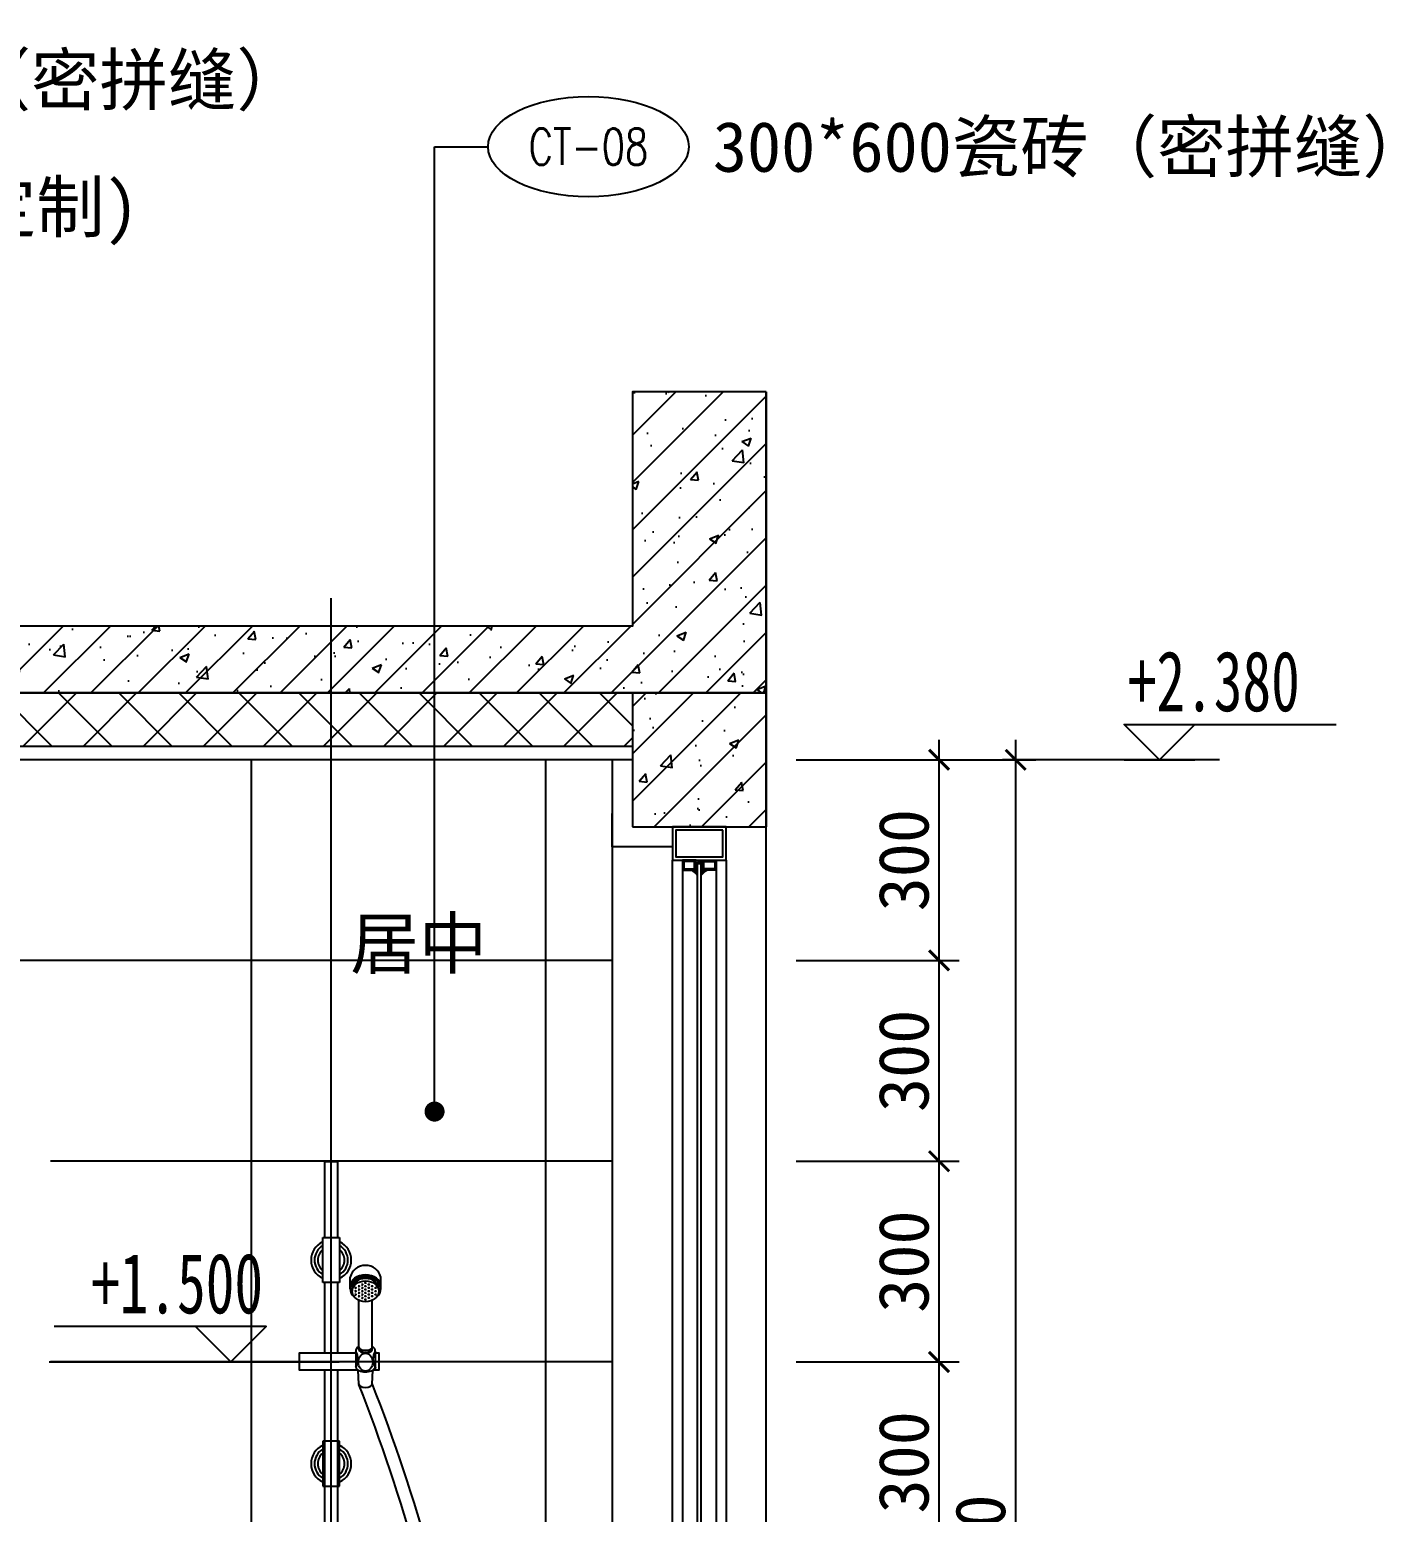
# Model space of a CAD drawing. Header units: millimetres. Extents: x -235126 to 312941, y -228449 to 114042.
# Drawn here: x 10518 to 12542, y -201456 to -199240 of the extents above; entities that cross this region are included whole.
import ezdxf
from ezdxf.enums import TextEntityAlignment as Align
from ezdxf.lldxf.tags import DXFTag

# ---------------------------------------------------------------- set-up
doc = ezdxf.new("R2010")
doc.units = ezdxf.units.MM
doc.header["$LTSCALE"] = 800
doc.layers.get('DEFPOINTS').update_dxf_attribs({"color": 250})
for name, color, linetype in [('D4-尺寸标注', 7, 'Continuous'), ('E2-天花', 3, 'Continuous'), ('E2-造型线', 1, 'Continuous'), ('E3-轮廓', 1, 'Continuous'), ('E4-尺寸标注', 7, 'Continuous'), ('E5-文字标注', 7, 'Continuous')]:
    doc.layers.add(name, color=color, linetype=linetype)
doc.styles.add('HZDX', font='isocp3.shx', dxfattribs={"width": 0.8, "bigfont": 'hzdx.shx'})
doc.styles.add('TXT', font='txt.shx')
doc.styles.add('宋-ZY', font='')
doc.styles.get('宋-ZY').set_extended_font_data('SimSun')
tags = doc.linetypes.add('HIDDEN2', pattern=[0.1875, 0.125, -0.0625]).pattern_tags.tags
tags[6:7] = [DXFTag(74, 4), DXFTag(75, 0), DXFTag(340, '0'), DXFTag(46, 1.0), DXFTag(50, 0.0), DXFTag(44, 0.0), DXFTag(45, 0.0)]
tags[4:5] = [DXFTag(74, 4), DXFTag(75, 0), DXFTag(340, '0'), DXFTag(46, 1.0), DXFTag(50, 0.0), DXFTag(44, 0.0), DXFTag(45, 0.0)]
doc.dimstyles.new('1比30', dxfattribs={"dimscale": 30, "dimtxt": 2.5, "dimasz": 1, "dimexe": 1, "dimexo": 1.5, "dimgap": 0.5, "dimtad": 1, "dimdec": 0, "dimzin": 0, "dimdsep": 46, "dimtxsty": '宋-ZY', "dimblk": 'ARCHTICK', "dimcen": 0.09, "dimdle": 1, "dimclrd": 8, "dimclre": 8, "dimclrt": 2, "dimadec": 0, "dimazin": 0, "dimtfac": 1, "dimtdec": 0, "dimtix": 1, "dimtmove": 2, "dimatfit": 3, "dimldrblk": 'DOT', "dimfxl": 1, "dimtolj": 1, "dimtzin": 0, "dimlwd": -1, "dimlwe": -1, "dimarcsym": 0})

# ---------------------------------------------------------------- blocks, each defined once
blk = doc.blocks.new('_ArchTick')
at = {"color": 0, "linetype": 'ByBlock', "const_width": 0.15}
blk.add_lwpolyline([(-0.5, -0.5), (0.5, 0.5)], dxfattribs=at)
blk = doc.blocks.new('*D736')
at = {"layer": 'DEFPOINTS', "color": 0, "transparency": 16777216}
for p in [(11727.3, -200331.3), (11992.3, -200331.3), (11727.3, -202731.3)]:
    blk.add_point(p, dxfattribs=at)
at = {"layer": 'E4-尺寸标注', "color": 8, "transparency": 16777216}
for p, q in [((11992.3, -202761.3), (11992.3, -200301.3)), ((11772.3, -200331.3), (12022.3, -200331.3)), ((11772.3, -202731.3), (12022.3, -202731.3))]:
    blk.add_line(p, q, dxfattribs=at)
at = {"layer": 'E4-尺寸标注', "color": 8, "transparency": 16777216, "xscale": 30, "yscale": 30, "zscale": 30}
for p, rotation in [((11992.3, -200331.3), 90), ((11992.3, -202731.3), 270)]:
    blk.add_blockref('_ArchTick', p, dxfattribs=dict(at, rotation=rotation))
at = {"layer": 'E4-尺寸标注', "color": 2, "transparency": 16777216, "insert": (11939.8, -201531.3), "char_height": 75, "attachment_point": 5, "rotation": 90, "style": '宋-ZY'}
blk.add_mtext('\\A1;2400', dxfattribs=at)
blk = doc.blocks.new('_Dot')
at = {"color": 0, "linetype": 'ByBlock', "lineweight": -2}
blk.add_line((-0.5, 0), (-1, 0), dxfattribs=at)
at = {"color": 0, "linetype": 'ByBlock', "const_width": 0.5}
blk.add_lwpolyline([(-0.25, 0, 1), (0.25, 0, 1)], format="xyb", close=True, dxfattribs=at)
blk = doc.blocks.new('*D741')
at = {"layer": 'DEFPOINTS', "color": 0, "transparency": 16777216}
for p in [(11619.4, -201231.3), (11877.8, -201231.3), (11619.4, -201531.3)]:
    blk.add_point(p, dxfattribs=at)
at = {"layer": 'E4-尺寸标注', "color": 8, "transparency": 16777216}
for p, q in [((11877.8, -201561.3), (11877.8, -201201.3)), ((11664.4, -201231.3), (11907.8, -201231.3)), ((11664.4, -201531.3), (11907.8, -201531.3))]:
    blk.add_line(p, q, dxfattribs=at)
at = {"layer": 'E4-尺寸标注', "color": 8, "transparency": 16777216, "xscale": 30, "yscale": 30, "zscale": 30}
for p, rotation in [((11877.8, -201231.3), 90), ((11877.8, -201531.3), 270)]:
    blk.add_blockref('_ArchTick', p, dxfattribs=dict(at, rotation=rotation))
at = {"layer": 'E4-尺寸标注', "color": 2, "transparency": 16777216, "insert": (11825.3, -201381.3), "char_height": 75, "attachment_point": 5, "rotation": 90, "style": '宋-ZY'}
blk.add_mtext('\\A1;300', dxfattribs=at)
blk = doc.blocks.new('*D742')
at = {"layer": 'DEFPOINTS', "color": 0, "transparency": 16777216}
for p in [(11619.4, -200931.3), (11877.8, -200931.3), (11619.4, -201231.3)]:
    blk.add_point(p, dxfattribs=at)
at = {"layer": 'E4-尺寸标注', "color": 8, "transparency": 16777216}
for p, q in [((11877.8, -201261.3), (11877.8, -200901.3)), ((11664.4, -200931.3), (11907.8, -200931.3)), ((11664.4, -201231.3), (11907.8, -201231.3))]:
    blk.add_line(p, q, dxfattribs=at)
at = {"layer": 'E4-尺寸标注', "color": 8, "transparency": 16777216, "xscale": 30, "yscale": 30, "zscale": 30}
for p, rotation in [((11877.8, -200931.3), 90), ((11877.8, -201231.3), 270)]:
    blk.add_blockref('_ArchTick', p, dxfattribs=dict(at, rotation=rotation))
at = {"layer": 'E4-尺寸标注', "color": 2, "transparency": 16777216, "insert": (11825.3, -201081.3), "char_height": 75, "attachment_point": 5, "rotation": 90, "style": '宋-ZY'}
blk.add_mtext('\\A1;300', dxfattribs=at)
blk = doc.blocks.new('*D743')
at = {"layer": 'DEFPOINTS', "color": 0, "transparency": 16777216}
for p in [(11619.4, -200631.3), (11877.8, -200631.3), (11619.4, -200931.3)]:
    blk.add_point(p, dxfattribs=at)
at = {"layer": 'E4-尺寸标注', "color": 8, "transparency": 16777216}
for p, q in [((11877.8, -200961.3), (11877.8, -200601.3)), ((11664.4, -200631.3), (11907.8, -200631.3)), ((11664.4, -200931.3), (11907.8, -200931.3))]:
    blk.add_line(p, q, dxfattribs=at)
at = {"layer": 'E4-尺寸标注', "color": 8, "transparency": 16777216, "xscale": 30, "yscale": 30, "zscale": 30}
for p, rotation in [((11877.8, -200631.3), 90), ((11877.8, -200931.3), 270)]:
    blk.add_blockref('_ArchTick', p, dxfattribs=dict(at, rotation=rotation))
at = {"layer": 'E4-尺寸标注', "color": 2, "transparency": 16777216, "insert": (11825.3, -200781.3), "char_height": 75, "attachment_point": 5, "rotation": 90, "style": '宋-ZY'}
blk.add_mtext('\\A1;300', dxfattribs=at)
blk = doc.blocks.new('*D744')
at = {"layer": 'DEFPOINTS', "color": 0, "transparency": 16777216}
for p in [(11619.4, -200331.3), (11877.8, -200331.3), (11619.4, -200631.3)]:
    blk.add_point(p, dxfattribs=at)
at = {"layer": 'E4-尺寸标注', "color": 8, "transparency": 16777216}
for p, q in [((11877.8, -200661.3), (11877.8, -200301.3)), ((11664.4, -200331.3), (11907.8, -200331.3)), ((11664.4, -200631.3), (11907.8, -200631.3))]:
    blk.add_line(p, q, dxfattribs=at)
at = {"layer": 'E4-尺寸标注', "color": 8, "transparency": 16777216, "xscale": 30, "yscale": 30, "zscale": 30}
for p, rotation in [((11877.8, -200331.3), 90), ((11877.8, -200631.3), 270)]:
    blk.add_blockref('_ArchTick', p, dxfattribs=dict(at, rotation=rotation))
at = {"layer": 'E4-尺寸标注', "color": 2, "transparency": 16777216, "insert": (11825.3, -200481.3), "char_height": 75, "attachment_point": 5, "rotation": 90, "style": '宋-ZY'}
blk.add_mtext('\\A1;300', dxfattribs=at)
blk = doc.blocks.new('MARK-ME-M1')
blk.add_ellipse((5, 0), major_axis=(5, 0), ratio=0.5)
at = {"color": 7, "style": '宋-ZY'}
blk.add_attdef('材料', text='', height=2.5, dxfattribs=at).set_placement((11.2, 0), align=Align.MIDDLE_LEFT)
blk.add_attdef('MA-XX', text='', height=1.875, dxfattribs=at).set_placement((5, 0), align=Align.MIDDLE_CENTER)
blk = doc.blocks.new('A$C09BE5ABC')
at = {"layer": 'E3-轮廓'}
h = blk.add_hatch(dxfattribs=at)
h.set_pattern_fill('ANSI37', color=8, scale=10, angle=-180, style=0)
h.set_pattern_definition([(45, (2131.1314, -1299.9999), (-0.8838835, 0.8838835), []), (135, (2131.1314, -1299.9999), (-0.8838835, -0.8838835), [])])
edge = h.paths.add_edge_path()
edge.add_line((37, 1045), (35, 1045))
edge.add_line((35, 1045), (35, 1035))
edge.add_line((35, 1035), (28.8, 1035))
edge.add_ellipse((4.8, 1000.6), major_axis=(-29.7, 29.7), ratio=1, start_angle=264.8537, end_angle=280.1063, ccw=False)
edge.add_line((37, 1027.5), (37, 1045))
h = blk.add_hatch(dxfattribs=at)
h.set_pattern_fill('ANSI37', color=8, scale=10, angle=-180, style=0)
h.set_pattern_definition([(135, (-2051.1311, -1299.9999), (0.8838835, 0.8838835), []), (45, (-2051.1311, -1299.9999), (0.8838835, -0.8838835), [])])
edge = h.paths.add_edge_path()
edge.add_ellipse((75.2, 1000.6), major_axis=(29.7, 29.7), ratio=1, start_angle=79.8937, end_angle=95.1463, ccw=False)
edge.add_line((51.2, 1035), (45, 1035))
edge.add_line((45, 1035), (45, 1045))
edge.add_line((45, 1045), (43, 1045))
edge.add_line((43, 1045), (43, 1027.5))
h = blk.add_hatch(dxfattribs=at)
h.set_pattern_fill('ANSI37', color=8, scale=10, angle=-180, style=0)
h.set_pattern_definition([(315, (2131.1314, 2100.0001), (-0.8838835, -0.8838835), []), (225, (2131.1314, 2100.0001), (-0.8838835, 0.8838835), [])])
edge = h.paths.add_edge_path()
edge.add_line((37, -245), (35, -245))
edge.add_line((35, -245), (35, -235))
edge.add_line((35, -235), (28.8, -235))
edge.add_ellipse((4.8, -200.6), major_axis=(29.7, 29.7), ratio=1, start_angle=259.8937, end_angle=275.1463)
edge.add_line((37, -227.5), (37, -245))
h = blk.add_hatch(dxfattribs=at)
h.set_pattern_fill('ANSI37', color=8, scale=10, angle=-180, style=0)
h.set_pattern_definition([(225, (-2051.1311, 2100.0001), (0.8838835, -0.8838835), []), (315, (-2051.1311, 2100.0001), (0.8838835, 0.8838835), [])])
edge = h.paths.add_edge_path()
edge.add_ellipse((75.2, -200.6), major_axis=(-29.7, 29.7), ratio=1, start_angle=84.8537, end_angle=100.1063)
edge.add_line((51.2, -235), (45, -235))
edge.add_line((45, -235), (45, -245))
edge.add_line((45, -245), (43, -245))
edge.add_line((43, -245), (43, -227.5))
at = {"layer": 'E3-轮廓', "color": 2}
for p, q in [((0, -250), (0, 1050)), ((80, 1050), (80, -250))]:
    blk.add_line(p, q, dxfattribs=at)
at = {"layer": 'E3-轮廓', "color": 8}
for p, q in [((15, 1050), (15, -235)), ((35, 1045), (45, 1050)), ((45, 1045), (35, 1050)), ((35, 1045), (45, 1045)), ((65, 1050), (65, -250)), ((3, -253), (77, -253)), ((3, -253), (3, -297)), ((35, -245), (45, -250)), ((45, -245), (35, -250)), ((35, -245), (45, -245)), ((77, -297), (77, -253)), ((77, -297), (3, -297))]:
    blk.add_line(p, q, dxfattribs=at)
at = {"layer": 'E3-轮廓', "color": 3}
for p, q in [((0, -250), (80, -250)), ((0, -250), (0, -300)), ((80, -300), (80, -250)), ((80, -300), (0, -300))]:
    blk.add_line(p, q, dxfattribs=at)
blk.add_lwpolyline([(80, 1100), (0, 1100), (0, 1050), (80, 1050)], close=True, dxfattribs=at)
at = {"layer": 'E3-轮廓', "color": 8}
for points in [[(75, 1095), (5, 1095), (5, 1055), (75, 1055)], [(15, 1035), (35, 1035), (35, 1050), (15, 1050)], [(17, 1037), (33, 1037), (33, 1048), (17, 1048)], [(37, -245), (43, -245), (43, 1045), (37, 1045)], [(65, 1035), (45, 1035), (45, 1050), (65, 1050)], [(63, 1037), (47, 1037), (47, 1048), (63, 1048)], [(15, -235), (35, -235), (35, -250), (15, -250)], [(17, -237), (33, -237), (33, -248), (17, -248)], [(65, -235), (45, -235), (45, -250), (65, -250)], [(63, -237), (47, -237), (47, -248), (63, -248)]]:
    blk.add_lwpolyline(points, close=True, dxfattribs=at)
for points in [[(37, 1045), (37, 1027.5, 0.06665), (28.8, 1035), (35, 1035), (35, 1045)], [(43, 1045), (43, 1027.5, -0.06665), (51.2, 1035), (45, 1035), (45, 1045)], [(37, -245), (37, -227.5, -0.06665), (28.8, -235), (35, -235), (35, -245)], [(43, -245), (43, -227.5, 0.06665), (51.2, -235), (45, -235), (45, -245)]]:
    blk.add_lwpolyline(points, format="xyb", close=True, dxfattribs=at)
blk = doc.blocks.new('A$C60323B29')
at = {"color": 2}
blk.add_line((0, 0), (3.52, 0), dxfattribs=at)
blk.add_lwpolyline([(3.52, 1.76), (1.76, 0), (0, 1.76), (10.56, 1.76)], dxfattribs=at)
at = {"color": 7, "ltscale": 2, "style": 'HZDX', "width": 0.8}
blk.add_attdef('%%P0.000', text='', height=2.64, dxfattribs=at).set_placement((4.837, 3.42), align=Align.MIDDLE_CENTER)
blk = doc.blocks.new('fjsdfhfgdhjkfk')
at = {"color": 3, "linetype": 'HIDDEN2'}
blk.add_line((-154879.8, -143876.6, 0), (-154879.8, -141051.9, 0), dxfattribs=at)
at = {"color": 7}
for p, q in [((-154889.8, -141894.2, 0), (-154889.8, -142007.9, 0)), ((-154889.8, -141894.2, 0), (-154869.8, -141894.2, 0)), ((-154869.8, -142007.9, 0), (-154869.8, -141894.2, 0)), ((-154892.4, -142007.9, 0), (-154867.2, -142007.9, 0)), ((-154892.4, -142075.2, 0), (-154892.4, -142007.9, 0)), ((-154867.2, -142007.9, 0), (-154867.2, -142075.2, 0)), ((-154867.2, -142075.2, 0), (-154892.4, -142075.2, 0)), ((-154889.8, -142075.2, 0), (-154889.8, -142179.9, 0)), ((-154869.8, -142179.9, 0), (-154869.8, -142075.2, 0)), ((-154851.5, -142084.5, 0), (-154851.5, -142066.9, 0)), ((-154834.4, -142077.9, 0), (-154834.4, -142078.1, 0)), ((-154832.7, -142077.9, 0), (-154832.7, -142078.1, 0)), ((-154829.4, -142075.4, 0), (-154829.4, -142075.6, 0)), ((-154827.7, -142075.4, 0), (-154827.7, -142075.6, 0)), ((-154824.4, -142077.9, 0), (-154824.4, -142078.1, 0)), ((-154822.7, -142077.9, 0), (-154822.7, -142078.1, 0)), ((-154805.5, -142084.5, 0), (-154805.5, -142066.9, 0)), ((-154848.5, -142084.5, 0), (-154848.5, -142088.1, 0)), ((-154844.4, -142082.9, 0), (-154844.4, -142083.1, 0)), ((-154844.4, -142087.9, 0), (-154844.4, -142088.1, 0)), ((-154844.4, -142092.9, 0), (-154844.4, -142093.1, 0)), ((-154842.7, -142082.9, 0), (-154842.7, -142083.1, 0)), ((-154842.7, -142087.9, 0), (-154842.7, -142088.1, 0)), ((-154842.7, -142092.9, 0), (-154842.7, -142093.1, 0)), ((-154839.4, -142080.4, 0), (-154839.4, -142080.6, 0)), ((-154839.4, -142085.4, 0), (-154839.4, -142085.6, 0)), ((-154839.4, -142090.4, 0), (-154839.4, -142090.6, 0)), ((-154839.4, -142095.4, 0), (-154839.4, -142095.6, 0)), ((-154837.7, -142080.4, 0), (-154837.7, -142080.6, 0)), ((-154837.7, -142085.4, 0), (-154837.7, -142085.6, 0)), ((-154837.7, -142090.4, 0), (-154837.7, -142090.6, 0)), ((-154837.7, -142095.4, 0), (-154837.7, -142095.6, 0)), ((-154834.4, -142082.9, 0), (-154834.4, -142083.1, 0)), ((-154834.4, -142087.9, 0), (-154834.4, -142088.1, 0)), ((-154834.4, -142092.9, 0), (-154834.4, -142093.1, 0)), ((-154834.4, -142097.9, 0), (-154834.4, -142098.1, 0)), ((-154832.7, -142082.9, 0), (-154832.7, -142083.1, 0)), ((-154832.7, -142087.9, 0), (-154832.7, -142088.1, 0)), ((-154832.7, -142092.9, 0), (-154832.7, -142093.1, 0)), ((-154832.7, -142097.9, 0), (-154832.7, -142098.1, 0)), ((-154829.4, -142080.4, 0), (-154829.4, -142080.6, 0)), ((-154829.4, -142085.4, 0), (-154829.4, -142085.6, 0)), ((-154829.4, -142090.4, 0), (-154829.4, -142090.6, 0)), ((-154829.4, -142095.4, 0), (-154829.4, -142095.6, 0)), ((-154829.4, -142100.4, 0), (-154829.4, -142100.6, 0)), ((-154827.7, -142080.4, 0), (-154827.7, -142080.6, 0)), ((-154827.7, -142085.4, 0), (-154827.7, -142085.6, 0)), ((-154827.7, -142090.4, 0), (-154827.7, -142090.6, 0)), ((-154827.7, -142095.4, 0), (-154827.7, -142095.6, 0)), ((-154827.7, -142100.4, 0), (-154827.7, -142100.6, 0)), ((-154824.4, -142082.9, 0), (-154824.4, -142083.1, 0)), ((-154824.4, -142087.9, 0), (-154824.4, -142088.1, 0)), ((-154824.4, -142092.9, 0), (-154824.4, -142093.1, 0)), ((-154824.4, -142097.9, 0), (-154824.4, -142098.1, 0)), ((-154822.7, -142082.9, 0), (-154822.7, -142083.1, 0)), ((-154822.7, -142087.9, 0), (-154822.7, -142088.1, 0)), ((-154822.7, -142092.9, 0), (-154822.7, -142093.1, 0)), ((-154822.7, -142097.9, 0), (-154822.7, -142098.1, 0)), ((-154819.4, -142080.4, 0), (-154819.4, -142080.6, 0)), ((-154819.4, -142085.4, 0), (-154819.4, -142085.6, 0)), ((-154819.4, -142090.4, 0), (-154819.4, -142090.6, 0)), ((-154819.4, -142095.4, 0), (-154819.4, -142095.6, 0)), ((-154817.7, -142080.4, 0), (-154817.7, -142080.6, 0)), ((-154817.7, -142085.4, 0), (-154817.7, -142085.6, 0)), ((-154817.7, -142090.4, 0), (-154817.7, -142090.6, 0)), ((-154817.7, -142095.4, 0), (-154817.7, -142095.6, 0)), ((-154814.4, -142082.9, 0), (-154814.4, -142083.1, 0)), ((-154814.4, -142087.9, 0), (-154814.4, -142088.1, 0)), ((-154814.4, -142092.9, 0), (-154814.4, -142093.1, 0)), ((-154812.7, -142082.9, 0), (-154812.7, -142083.1, 0)), ((-154812.7, -142087.9, 0), (-154812.7, -142088.1, 0)), ((-154812.7, -142092.9, 0), (-154812.7, -142093.1, 0)), ((-154838.5, -142175.4, 0), (-154838.5, -142101.5, 0)), ((-154818.5, -142175.4, 0), (-154818.5, -142101.5, 0)), ((-154843, -142177.7, 0), (-154843, -142201.1, 0)), ((-154814.1, -142177.7, 0), (-154814.1, -142201.1, 0)), ((-154889.8, -142205.9, 0), (-154889.8, -142493.7, 0)), ((-154869.8, -142493.7, 0), (-154869.8, -142205.9, 0)), ((-154843, -142201.1, 0), (-154842.4, -142202.9, 0)), ((-154838.4, -142226.8, 0), (-154839.6, -142205.9, 0)), ((-154818.7, -142226.8, 0), (-154817.5, -142205.9, 0)), ((-154814.1, -142201.1, 0), (-154814.7, -142202.9, 0)), ((-154867.2, -142312.2, 0), (-154892.4, -142312.2, 0)), ((-154892.4, -142312.2, 0), (-154892.4, -142379.5, 0)), ((-154867.2, -142379.5, 0), (-154867.2, -142312.2, 0)), ((-154892.4, -142379.5, 0), (-154867.2, -142379.5, 0))]:
    blk.add_line(p, q, dxfattribs=at)
at = {"color": 7, "elevation": 0}
for points in [[(-154839.6, -142205.9), (-154927.1, -142205.9), (-154927.1, -142179.9), (-154841.8, -142179.9)], [(-154829.3, -142179.9), (-154827.8, -142179.9)], [(-154815.3, -142179.9), (-154808.6, -142179.9), (-154808.6, -142205.9), (-154817.5, -142205.9)]]:
    blk.add_lwpolyline(points, dxfattribs=at)
at = {"color": 7}
for centre, radius, start, end in [((-154879.8, -142041.5, 0), 30, 114.8727, 245.1273), ((-154879.8, -142041.5, 0), 25, 120.313, 239.687), ((-154879.8, -142041.5, 0), 20, 129.1169, 230.8831), ((-154879.8, -142041.5, 0), 30, 294.8727, 65.1273), ((-154879.8, -142041.5, 0), 25, 300.313, 59.687), ((-154879.8, -142041.5, 0), 20, 309.1169, 50.8831), ((-154828.5, -142073.1, 0), 23.8, 15.0718, 164.9282), ((-154830.9, -142178.2, 0), 12.1, 160.988, 177.7008), ((-154862.3, -142189.4, 0), 22.6, 328.8073, 31.1927), ((-154794.8, -142189.4, 0), 22.6, 148.8073, 211.1927), ((-154826.2, -142178.2, 0), 12.1, 2.2992, 19.012), ((-157312, -143197, 0), 2656.9, 9.5986, 21.4059), ((-157290.3, -143195.3, 0), 2655.1, 9.561, 21.4195), ((-154879.8, -142345.8, 0), 30, 114.8727, 245.1273), ((-154879.8, -142345.8, 0), 30, 294.8727, 65.1273), ((-154879.8, -142345.8, 0), 25, 120.313, 239.687), ((-154879.8, -142345.8, 0), 20, 129.1169, 230.8831), ((-154879.8, -142345.8, 0), 25, 300.313, 59.687), ((-154879.8, -142345.8, 0), 20, 309.1169, 50.8831)]:
    blk.add_arc(centre, radius, start, end, dxfattribs=at)
for centre, major_axis, ratio, start_param, end_param in [((-154828.5, -142084.5, 0), (-23, 0), 0.768594, 2.37291, 7.051868), ((-154828.5, -142081.1, 0), (-23, 0), 0.768594, 3.141593, 6.283185), ((-154828.5, -142082.4, 0), (-23, 0), 0.768594, 3.141593, 6.283185), ((-154828.5, -142084.5, 0), (-20, 0), 0.777817, 3.141593, 6.283185), ((-154828.5, -142075.4, 0), (-0.824, 0), 0.241342, 3.122755, 6.283185), ((-154823.5, -142077.9, 0), (-0.824, 0), 0.241342, 3.122755, 6.283185), ((-154828.5, -142080.4, 0), (-0.824, 0), 0.241342, 3.122755, 6.283185), ((-154828.5, -142085.4, 0), (-0.824, 0), 0.241342, 3.122755, 6.283185), ((-154828.5, -142090.4, 0), (-0.824, 0), 0.241342, 3.122755, 6.283185), ((-154828.5, -142095.4, 0), (-0.824, 0), 0.241342, 3.122755, 6.283185), ((-154828.5, -142100.4, 0), (-0.824, 0), 0.241342, 3.122755, 6.283185), ((-154823.5, -142082.9, 0), (-0.824, 0), 0.241342, 3.122755, 6.283185), ((-154823.5, -142087.9, 0), (-0.824, 0), 0.241342, 3.122755, 6.283185), ((-154823.5, -142092.9, 0), (-0.824, 0), 0.241342, 3.122755, 6.283185), ((-154823.5, -142097.9, 0), (-0.824, 0), 0.241342, 3.122755, 6.283185), ((-154818.5, -142080.4, 0), (-0.824, 0), 0.241342, 3.122755, 6.283185), ((-154818.5, -142085.4, 0), (-0.824, 0), 0.241342, 3.122755, 6.283185), ((-154818.5, -142090.4, 0), (-0.824, 0), 0.241342, 3.122755, 6.283185), ((-154818.5, -142095.4, 0), (-0.824, 0), 0.241342, 3.122755, 6.283185), ((-154813.5, -142082.9, 0), (-0.824, 0), 0.241342, 3.122755, 6.283185), ((-154813.5, -142087.9, 0), (-0.824, 0), 0.241342, 3.122755, 6.283185), ((-154813.5, -142092.9, 0), (-0.824, 0), 0.241342, 3.122755, 6.283185), ((-154828.5, -142171.7, 0), (10, 0), 0.455158, 3.141593, 6.283185), ((-154828.5, -142172.3, 0), (10, 0), 0.455158, 3.141593, 6.283185), ((-154828.5, -142175.4, 0), (10, 0), 0.455158, 3.141593, 6.283185), ((-154828.5, -142226.8, 0), (9.83, 0), 0.52571, 3.141593, 6.283185)]:
    blk.add_ellipse(centre, major_axis=major_axis, ratio=ratio, start_param=start_param, end_param=end_param, dxfattribs=at)
for centre, major_axis, ratio in [((-154828.5, -142088.1, 0), (20, 0), 0.777817), ((-154828.5, -142075.6, 0), (0.824, 0), 0.241342), ((-154823.5, -142078.1, 0), (0.824, 0), 0.241342), ((-154828.5, -142080.6, 0), (0.824, 0), 0.241342), ((-154828.5, -142085.6, 0), (0.824, 0), 0.241342), ((-154828.5, -142090.6, 0), (0.824, 0), 0.241342), ((-154828.5, -142095.6, 0), (0.824, 0), 0.241342), ((-154828.5, -142100.6, 0), (0.824, 0), 0.241342), ((-154823.5, -142083.1, 0), (0.824, 0), 0.241342), ((-154823.5, -142088.1, 0), (0.824, 0), 0.241342), ((-154823.5, -142093.1, 0), (0.824, 0), 0.241342), ((-154823.5, -142098.1, 0), (0.824, 0), 0.241342), ((-154818.5, -142080.6, 0), (0.824, 0), 0.241342), ((-154818.5, -142085.6, 0), (0.824, 0), 0.241342), ((-154818.5, -142090.6, 0), (0.824, 0), 0.241342), ((-154818.5, -142095.6, 0), (0.824, 0), 0.241342), ((-154813.5, -142083.1, 0), (0.824, 0), 0.241342), ((-154813.5, -142088.1, 0), (0.824, 0), 0.241342), ((-154813.5, -142093.1, 0), (0.824, 0), 0.241342), ((-154828.5, -142194.1, 0), (0, -13.4), 0.798468)]:
    blk.add_ellipse(centre, major_axis=major_axis, ratio=ratio, dxfattribs=at)
at = {"color": 7, "extrusion": (0, 0, -1)}
for centre, major_axis, ratio, start_param, end_param in [((-154833.5, -142077.9, 0), (0.824, 0), 0.241342, 3.122755, 6.283185), ((-154843.5, -142082.9, 0), (0.824, 0), 0.241342, 3.122755, 6.283185), ((-154843.5, -142087.9, 0), (0.824, 0), 0.241342, 3.122755, 6.283185), ((-154843.5, -142092.9, 0), (0.824, 0), 0.241342, 3.122755, 6.283185), ((-154838.5, -142080.4, 0), (0.824, 0), 0.241342, 3.122755, 6.283185), ((-154838.5, -142085.4, 0), (0.824, 0), 0.241342, 3.122755, 6.283185), ((-154838.5, -142090.4, 0), (0.824, 0), 0.241342, 3.122755, 6.283185), ((-154838.5, -142095.4, 0), (0.824, 0), 0.241342, 3.122755, 6.283185), ((-154833.5, -142082.9, 0), (0.824, 0), 0.241342, 3.122755, 6.283185), ((-154833.5, -142087.9, 0), (0.824, 0), 0.241342, 3.122755, 6.283185), ((-154833.5, -142092.9, 0), (0.824, 0), 0.241342, 3.122755, 6.283185), ((-154833.5, -142097.9, 0), (0.824, 0), 0.241342, 3.122755, 6.283185), ((-154828.5, -142201.8, 0), (-15, 0), 0.49724, 3.141593, 3.887581)]:
    blk.add_ellipse(centre, major_axis=major_axis, ratio=ratio, start_param=start_param, end_param=end_param, dxfattribs=at)
for centre in [(-154833.5, -142078.1, 0), (-154843.5, -142083.1, 0), (-154843.5, -142088.1, 0), (-154843.5, -142093.1, 0), (-154838.5, -142080.6, 0), (-154838.5, -142085.6, 0), (-154838.5, -142090.6, 0), (-154838.5, -142095.6, 0), (-154833.5, -142083.1, 0), (-154833.5, -142088.1, 0), (-154833.5, -142093.1, 0), (-154833.5, -142098.1, 0)]:
    blk.add_ellipse(centre, major_axis=(-0.824, 0), ratio=0.241342, dxfattribs=at)
at = {"color": 7}
for points, knots in [([(-154838.5, -142170.9, 0), (-154839.2, -142171.2, 0), (-154839.8, -142171.6, 0), (-154841.1, -142172.5, 0), (-154841.7, -142173.1, 0), (-154842.2, -142174, 0), (-154842.4, -142174.4, 0), (-154842.5, -142174.7, 0)], [5.4816454, 5.4816454, 5.4816454, 5.4816454, 5.6880332, 5.6880332, 5.9845398, 5.9845398, 6.1611202, 6.1611202, 6.1611202, 6.1611202]), ([(-154814.8, -142174.3, 0), (-154814.9, -142173.9, 0), (-154815.2, -142173.5, 0), (-154815.9, -142172.6, 0), (-154816.4, -142172.2, 0), (-154817.5, -142171.4, 0), (-154818, -142171.2, 0), (-154818.5, -142170.9, 0)], [9.6216629, 9.6216629, 9.6216629, 9.6216629, 9.8296528, 9.8296528, 10.0677678, 10.0677678, 10.226331, 10.226331, 10.226331, 10.226331]), ([(-154842.4, -142202.8, 0), (-154842.4, -142202.9, 0), (-154842.3, -142203, 0), (-154842.1, -142203.5, 0), (-154841.9, -142204, 0), (-154841.1, -142204.8, 0), (-154840.6, -142205.2, 0), (-154839.5, -142206, 0), (-154838.8, -142206.3, 0), (-154836.9, -142207.2, 0), (-154835.4, -142207.6, 0), (-154832.3, -142208.2, 0), (-154830.6, -142208.4, 0), (-154827.2, -142208.5, 0), (-154825.5, -142208.3, 0), (-154822.3, -142207.8, 0), (-154820.8, -142207.4, 0), (-154818.3, -142206.4, 0), (-154817.2, -142205.8, 0), (-154815.8, -142204.6, 0), (-154815.4, -142204.2, 0), (-154814.9, -142203.4, 0), (-154814.8, -142203.1, 0), (-154814.7, -142202.8, 0)], [0.154952, 0.154952, 0.154952, 0.154952, 0.210774, 0.210774, 0.421547, 0.421547, 0.632321, 0.632321, 0.843095, 0.843095, 1.193277, 1.193277, 1.54346, 1.54346, 1.893642, 1.893642, 2.243825, 2.243825, 2.594007, 2.594007, 2.832122, 2.832122, 2.986268, 2.986268, 2.986268, 2.986268])]:
    blk.add_open_spline(points, degree=3, knots=knots, dxfattribs=at)
at = {"layer": 'D4-尺寸标注', "color": 2, "linetype": 'HIDDEN2', "ltscale": 0.3}
blk.add_line((-155301.4, -142193.7, 0), (-154867.7, -142193.7, 0), dxfattribs=at)
at = {"layer": 'D4-尺寸标注'}
ref = blk.add_blockref('A$C60323B29', (-154977, -142193.7, 0), dxfattribs=dict(at, xscale=-30, yscale=30, zscale=30))
ref.add_attrib('%%P0.000', '+1.500', dxfattribs={"layer": '0', "color": 7, "ltscale": 2, "height": 90, "style": '宋-ZY', "width": 0.7}).set_placement((-155110.2, -142076.1, 0), align=Align.MIDDLE_CENTER)
at = {"color": 3, "insert": (-154646.7, -141572.1, 0), "char_height": 75, "attachment_point": 6, "style": '宋-ZY'}
blk.add_mtext('居中', dxfattribs=at)

msp = doc.modelspace()

# ---------------------------------------------------------------- hatches: boundary and pattern name
at = {"layer": 'E2-天花'}
h = msp.add_hatch(dxfattribs=at)
h.set_pattern_fill('ANSI37', color=75, scale=20)
h.set_pattern_definition([(45, (-265343.3, 41548.743), (-44.901281, 44.901281), []), (135, (-265343.3, 41548.743), (-44.901281, -44.901281), [])])
h.paths.add_polyline_path([(9019.4, -200231.3), (11419.4, -200231.3), (11419.4, -200311.3), (9019.4, -200311.3)])
at = {"layer": 'E4-尺寸标注'}
h = msp.add_hatch(dxfattribs=at)
h.set_pattern_fill('AN钢筋混凝土SC10', color=8, scale=20, pattern_type=2)
h.set_pattern_definition([(45, (-346643.23, 10958.63), (-35.355339, 35.355339), []), (50, (-346643.23, 10958.63), (143.452037, -12.550427), [15, -165]), (355, (-346643.23, 10958.63), (-27.750267, 150.438427), [12, -132]), (100.4514, (-346631.28, 10957.58), (115.701876, 137.88791), [12.74804, -140.22842]), (46.1842, (-346643.23, 10998.63), (213.44821, -33.1038), [22.5, -247.5]), (96.6356, (-346625.44, 10995.87), (186.93254, 194.82357), [19.12206, -210.3426]), (351.1842, (-346643.23, 10998.63), (186.93239, 194.82372), [18, -198]), (21, (-346623.23, 10988.63), (119.38141, -80.523778), [15, -165]), (326, (-346623.23, 10988.63), (48.663066, 145.03001), [12, -132]), (71.4514, (-346613.28, 10981.92), (168.044526, 64.5061), [12.74804, -140.22842]), (37.5, (-346643.23, 10958.63), (2.431971, 66.578771), [0, -130.4, 0, -134, 0, -132.5]), (7.5, (-346643.23, 10958.63), (52.613907, 78.882342), [0, -76.4, 0, -127.4, 0, -50.5]), (327.5, (-346687.83, 10958.63), (106.764487, -4.5109743), [0, -50, 0, -156, 0, -207]), (317.5, (-346707.83, 10958.63), (116.637234, 20.020996), [0, -65, 0, -103.6, 0, -147])])
h.paths.add_polyline_path([(11619.4, -199781.3), (11419.4, -199781.3), (11419.4, -200131.3), (9019.4, -200131.3), (9019.4, -199781.3), (8919.4, -199781.3), (8919.4, -200231.3), (11619.4, -200231.3)])
h = msp.add_hatch(dxfattribs=at)
h.set_pattern_fill('AN钢筋混凝土SC10', color=8, scale=20, pattern_type=2)
h.set_pattern_definition([(45, (-346803.23, 10958.63), (-35.355339, 35.355339), []), (50, (-346803.23, 10958.63), (143.452037, -12.550427), [15, -165]), (355, (-346803.23, 10958.63), (-27.750267, 150.438427), [12, -132]), (100.4514, (-346791.28, 10957.58), (115.701876, 137.88791), [12.74804, -140.22842]), (46.1842, (-346803.23, 10998.63), (213.44821, -33.1038), [22.5, -247.5]), (96.6356, (-346785.44, 10995.87), (186.93254, 194.82357), [19.12206, -210.3426]), (351.1842, (-346803.23, 10998.63), (186.93239, 194.82372), [18, -198]), (21, (-346783.23, 10988.63), (119.38141, -80.523778), [15, -165]), (326, (-346783.23, 10988.63), (48.663066, 145.03001), [12, -132]), (71.4514, (-346773.28, 10981.92), (168.044526, 64.5061), [12.74804, -140.22842]), (37.5, (-346803.23, 10958.63), (2.431971, 66.578771), [0, -130.4, 0, -134, 0, -132.5]), (7.5, (-346803.23, 10958.63), (52.613907, 78.882342), [0, -76.4, 0, -127.4, 0, -50.5]), (327.5, (-346847.83, 10958.63), (106.764487, -4.5109743), [0, -50, 0, -156, 0, -207]), (317.5, (-346867.83, 10958.63), (116.637234, 20.020996), [0, -65, 0, -103.6, 0, -147])])
h.paths.add_polyline_path([(11419.4, -200431.3), (11619.4, -200431.3), (11619.4, -200231.3), (11419.4, -200231.3)])
h.paths.add_polyline_path([(11619.4, -201831.3), (11419.4, -201831.3), (11419.4, -202781.3), (11619.4, -202781.3)])

# ---------------------------------------------------------------- linework, layer by layer
at = {"layer": 'E2-造型线'}
msp.add_lwpolyline([(11619.4, -201831.3), (11619.4, -200431.3)], dxfattribs=at)
at = {"layer": 'E2-造型线', "color": 3}
msp.add_lwpolyline([(11389.4, -200461.3), (11389.4, -201801.3)], dxfattribs=at)
at = {"layer": 'E3-轮廓', "color": 3}
msp.add_lwpolyline([(11479.4, -200461.3), (11389.4, -200461.3), (11389.4, -200411.3)], dxfattribs=at)
at = {"layer": 'E4-尺寸标注', "color": 4}
for p, q in [((11419.4, -199781.3), (11419.4, -200131.3)), ((11619.4, -199781.3), (11619.4, -200431.3)), ((11419.4, -200231.3), (11419.4, -200431.3)), ((11419.4, -200431.3), (11619.4, -200431.3))]:
    msp.add_line(p, q, dxfattribs=at)
at = {"layer": 'E4-尺寸标注', "color": 8}
msp.add_line((11419.4, -200311.3), (9019.4, -200311.3), dxfattribs=at)
at = {"layer": 'E4-尺寸标注', "color": 3}
for p, q in [((11419.4, -200331.3), (9019.4, -200331.3)), ((11389.4, -200331.3), (11389.4, -202731.3))]:
    msp.add_line(p, q, dxfattribs=at)
at = {"layer": 'E4-尺寸标注', "color": 75}
for p, q in [((10849.4, -200331.3), (10849.4, -202731.3)), ((11289.4, -200331.3), (11289.4, -202731.3))]:
    msp.add_line(p, q, dxfattribs=at)
at = {"layer": 'E4-尺寸标注', "color": 2, "linetype": 'HIDDEN2', "ltscale": 0.3}
msp.add_line((12296.8, -200331.3), (11972.8, -200331.3), dxfattribs=at)
at = {"layer": 'E4-尺寸标注', "color": 4}
for points in [[(11619.4, -199781.3), (11419.4, -199781.3), (11419.4, -200131.3), (9019.4, -200131.3), (9019.4, -199781.3), (8919.4, -199781.3), (8919.4, -200231.3), (11619.4, -200231.3), (11619.4, -199781.3)], [(11419.4, -200131.3), (9019.4, -200131.3)], [(11619.4, -200231.3), (8919.4, -200231.3)], [(11619.4, -200431.3), (11619.4, -200231.3), (11419.4, -200231.3), (11419.4, -200431.3)]]:
    msp.add_lwpolyline(points, dxfattribs=at)
at = {"layer": 'E4-尺寸标注', "color": 75}
for points in [[(11389.4, -200631.3), (9064.4, -200631.3)], [(11389.4, -200931.3), (10549.4, -200931.3)], [(11389.4, -201231.3), (10549.4, -201231.3)]]:
    msp.add_lwpolyline(points, dxfattribs=at)

# ---------------------------------------------------------------- block references
at = {"layer": 'E2-造型线'}
msp.add_blockref('A$C09BE5ABC', (11479.4, -201531.3), dxfattribs=at)
at = {"layer": 'E3-轮廓'}
msp.add_blockref('fjsdfhfgdhjkfk', (165849, -59037.6, 0), dxfattribs=at)
at = {"layer": 'E4-尺寸标注'}
ref = msp.add_blockref('A$C60323B29', (12154.5, -200331.3), dxfattribs=dict(at, xscale=30, yscale=30, zscale=30))
ref.add_attrib('%%P0.000', '+2.380', dxfattribs={"layer": '0', "color": 7, "ltscale": 2, "height": 90, "style": '宋-ZY', "width": 0.7}).set_placement((12288.4, -200213.7), align=Align.MIDDLE_CENTER)
at = {"layer": 'E5-文字标注'}
ref = msp.add_blockref('MARK-ME-M1', (9520.6, -199314.9), dxfattribs=dict(at, xscale=30, yscale=30, zscale=30))
ref.add_attrib('材料', '300*600瓷砖（密拼缝）', dxfattribs={"layer": '0', "color": 7, "height": 75, "style": '宋-ZY'}).set_placement((9856.6, -199314.9), align=Align.MIDDLE_LEFT)
ref.add_attrib('MA-XX', 'CT-08', dxfattribs={"layer": '0', "color": 2, "height": 54, "style": 'TXT', "width": 0.75}).set_placement((9670.6, -199314.9), align=Align.MIDDLE_CENTER)
ref = msp.add_blockref('MARK-ME-M1', (11203.7, -199414.9), dxfattribs=dict(at, xscale=30, yscale=30, zscale=30))
ref.add_attrib('材料', '300*600瓷砖（密拼缝）', dxfattribs={"layer": '0', "color": 7, "height": 75, "style": '宋-ZY'}).set_placement((11539.7, -199414.9), align=Align.MIDDLE_LEFT)
ref.add_attrib('MA-XX', 'CT-08', dxfattribs={"layer": '0', "color": 2, "height": 54, "style": 'TXT', "width": 0.75}).set_placement((11353.7, -199414.9), align=Align.MIDDLE_CENTER)

# ---------------------------------------------------------------- texts
at = {"layer": 'E5-文字标注', "insert": (9556.6, -199514.9), "char_height": 75, "attachment_point": 4, "line_spacing_factor": 0.84, "style": '宋-ZY'}
msp.add_mtext('镜柜(专业公司成品定制)', dxfattribs=at)

# ---------------------------------------------------------------- dimensions: what is measured, and where the dimension line sits
at = {"layer": 'E4-尺寸标注'}
for base, p1, p2, picture, middle in [((11877.8, -200331.3), (11619.4, -200631.3), (11619.4, -200331.3), '*D744', (11825.3, -200481.3)), ((11877.8, -200631.3), (11619.4, -200931.3), (11619.4, -200631.3), '*D743', (11825.3, -200781.3)), ((11877.8, -200931.3), (11619.4, -201231.3), (11619.4, -200931.3), '*D742', (11825.3, -201081.3)), ((11877.8, -201231.3), (11619.4, -201531.3), (11619.4, -201231.3), '*D741', (11825.3, -201381.3))]:
    dim = msp.add_linear_dim(base=base, p1=p1, p2=p2, angle=90, dimstyle='1比30', override={"dimfxl": 2.5}, dxfattribs=at)
    dim.commit()
    dim.dimension.update_dxf_attribs({"geometry": picture, "text_midpoint": middle})
dim = msp.add_linear_dim(base=(11992.3, -200331.3), p1=(11727.3, -202731.3), p2=(11727.3, -200331.3), angle=90, dimstyle='1比30', dxfattribs=at)
dim.commit()
dim.dimension.update_dxf_attribs({"geometry": '*D736', "text_midpoint": (11939.8, -201531.3)})

# ---------------------------------------------------------------- leaders
at = {"layer": 'E5-文字标注'}
msp.add_leader([(11123.7, -200857.1), (11123.7, -199414.9), (11203.7, -199414.9)], dimstyle='1比30', override={"dimgap": 0.5, "dimtad": 0}, dxfattribs=at)

doc.saveas('drawing.dxf')
